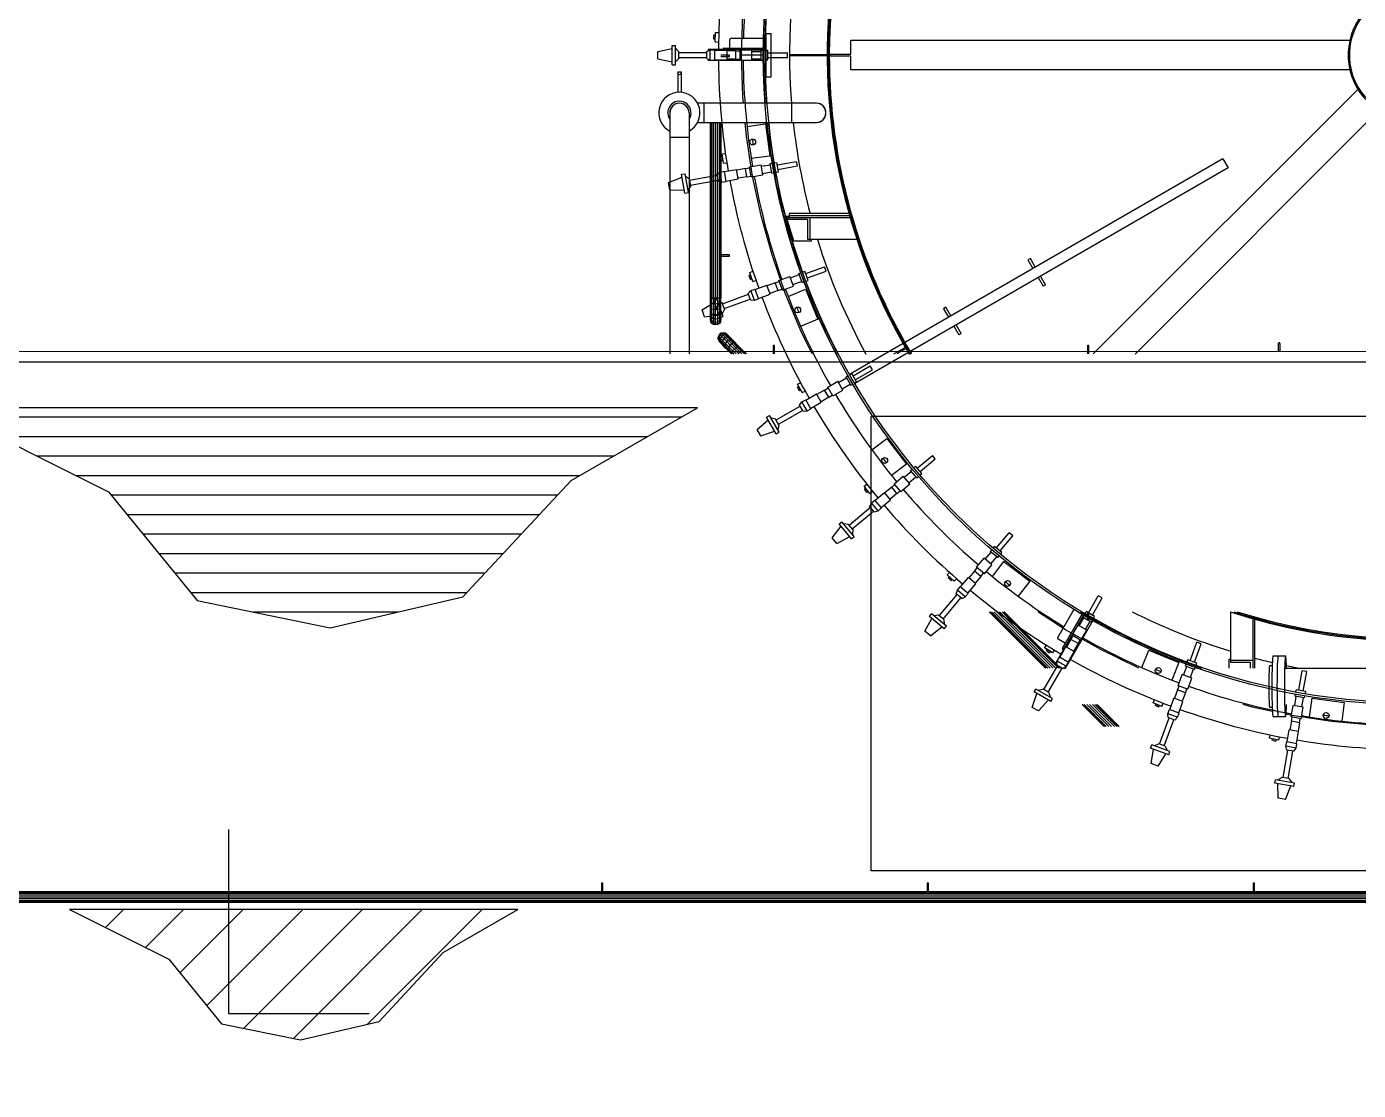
# Model space of a CAD drawing. Header units: metres. Extents: x 0 to 63075, y 0 to 44550.
# Drawn here: x 57432 to 58355, y 40929 to 41667 of the extents above; entities that cross this region are included whole.
import ezdxf

# ---------------------------------------------------------------- set-up
doc = ezdxf.new("R2010")
doc.units = ezdxf.units.M
doc.header["$LTSCALE"] = 75
for name, color, linetype in [('GSB', 7, 'Continuous'), ('ML6', 1, 'Continuous'), ('SDM', 7, 'Continuous'), ('SL1', 8, 'Continuous')]:
    doc.layers.add(name, color=color, linetype=linetype)
doc.styles.add('ROMANS', font='ROMANS.SHX')
doc.dimstyles.new('75___1-75', dxfattribs={"dimscale": 75, "dimtxt": 2.5, "dimasz": 2, "dimexe": 1.5, "dimexo": 1, "dimgap": 0.5, "dimtad": 1, "dimdec": 0, "dimzin": 12, "dimtxsty": 'ROMANS', "dimcen": 0, "dimclrd": 256, "dimclre": 256, "dimclrt": 3, "dimazin": 3, "dimtfac": 1, "dimtdec": 0, "dimtmove": 0, "dimatfit": 0, "dimfxl": 1, "dimlwd": -1, "dimlwe": -1, "dimarcsym": 0})

# ---------------------------------------------------------------- blocks, each defined once
blk = doc.blocks.new('A$C6bae614f')
at = {"layer": 'SL1'}
h = blk.add_hatch(dxfattribs=at)
h.set_pattern_fill('_USER', color=256, scale=90, angle=-0.00187, style=0, pattern_type=0)
h.set_pattern_definition([(359.99813, (316281.97, -18363.04), (0.00294, 90), [])])
h.paths.add_polyline_path([(399710.1, 50524), (396216.1, 50524.1), (396991.5, 50137.4), (397400.3, 49635.6), (398015.3, 49509.6), (398627.6, 49652.2), (399127.1, 50189.3)])
h = blk.add_hatch(dxfattribs=at)
h.set_pattern_fill('_USER', color=256, scale=195, angle=44.99813, style=0, pattern_type=0)
h.set_pattern_definition([(44.99813, (326091.56, -18363.04), (-137.8813, 137.89033), [])])
h.paths.add_polyline_path([(398882, 48207.9), (396811.2, 48208), (397270.7, 47978.8), (397513.1, 47681.3), (397877.6, 47606.7), (398240.5, 47691.2), (398536.5, 48009.5)])
for p, q in [((399914.5, 52154.4), (399920.2, 52341.5)), ((399593.4, 52109), (399593.4, 52197.9)), ((399593.4, 52197.9), (399609.2, 52197.9)), ((399609.2, 52109), (399609.2, 52197.9)), ((399785.6, 52226.8), (399786.2, 52246.1)), ((399785.9, 52236.4), (399785.6, 52226.8)), ((399792.5, 52226.6), (399785.6, 52226.8)), ((399785.9, 52236.4), (399786.2, 52246.1)), ((399793.1, 52245.8), (399786.2, 52246.1)), ((399792.1, 52214.2), (399793.6, 52258.2)), ((399792.1, 52214.2), (399807.9, 52213.7)), ((399793.6, 52258.2), (399809, 52257.6)), ((399860.1, 52191.2), (399860.1, 52224.6)), ((400015.5, 52229.6), (399863.6, 52229.6)), ((400025.8, 52253.4), (400025.7, 52053.4)), ((400025.8, 52253.4), (400051.2, 52253.4)), ((400051.1, 52053.4), (400051.2, 52253.4)), ((400419.3, 52221.6), (402722.4, 52221.6)), ((400419.3, 52158.1), (400419.3, 52221.6)), ((399527.4, 52170.2), (399593.4, 52184.1)), ((399527.4, 52136.6), (399527.4, 52170.2)), ((399527.4, 52136.6), (399593.4, 52122.7)), ((399625.1, 52169), (399609.2, 52184.9)), ((399625.1, 52137.9), (399609.2, 52122)), ((399625.1, 52137.9), (399625.1, 52169)), ((399625.1, 52165), (399753.3, 52165)), ((399625.1, 52141.9), (399753.3, 52141.9)), ((399753.3, 52169.7), (399769.9, 52177.3)), ((399753.3, 52137.1), (399753.3, 52169.7)), ((399753.3, 52137.1), (399769.9, 52129.5)), ((400014.6, 52178.8), (399759.5, 52178.8)), ((399759.5, 52178.8), (399759.5, 52172.6)), ((399769.9, 52129.5), (399769.9, 52177.3)), ((399769.9, 52177.3), (399790.2, 52177.3)), ((399790.2, 52129.5), (399790.2, 52177.3)), ((399790.2, 52175.4), (399847.1, 52175.4)), ((399858, 52152.7), (399818.9, 52152.7)), ((399818.9, 52146.4), (399858, 52146.4)), ((399828.7, 52180.2), (399828.7, 52178.8)), ((399832.2, 52185.2), (400014.7, 52185.2)), ((399847.1, 52131.4), (399847.1, 52175.4)), ((399888.1, 52172.5), (399847.1, 52172.6)), ((399858, 52146.4), (399858, 52152.7)), ((399888.1, 52134.4), (399888.1, 52172.5)), ((399888.1, 52172.5), (399907.5, 52172.5)), ((399907.5, 52129.9), (399907.5, 52176.9)), ((399907.5, 52176.9), (399961.8, 52176.9)), ((399914.5, 52153.4), (399914.5, 52154.4)), ((399914.5, 52152.4), (399914.5, 52153.4)), ((400014.5, 52153.4), (399914.5, 52153.4)), ((399920.1, 51965.3), (399914.5, 52152.4)), ((399961.8, 52129.9), (399961.8, 52176.9)), ((399961.8, 52172.5), (400004.5, 52172.5)), ((399961.8, 52170.2), (400004.5, 52170.2)), ((399961.8, 52136.6), (400004.5, 52136.6)), ((400004.5, 52131.2), (400004.5, 52175.7)), ((400004.5, 52175.7), (400014.6, 52175.7)), ((400024.1, 52175.7), (400035, 52175.7)), ((400035, 52131.2), (400035, 52175.7)), ((400035, 52164), (400126.3, 52164)), ((400035, 52142.8), (400126.3, 52142.7)), ((400126.3, 52142.7), (400126.3, 52164)), ((400136, 52156.6), (400309.5, 52156.6)), ((400309.5, 52150.2), (400136, 52150.2)), ((400314.5, 52155.8), (400319.3, 52155.8)), ((400319.3, 52151), (400314.5, 52151)), ((400324, 52148.6), (400324, 52158.2)), ((400324, 52158.2), (400419.3, 52158.1)), ((400419.3, 52148.6), (400324, 52148.6)), ((400419.3, 52085.1), (400419.3, 52148.6)), ((399593.4, 52109), (399609.2, 52109)), ((399619.7, 52076.8), (399634.7, 52076.8)), ((399619.7, 52076.8), (399619.7, 51981.8)), ((399634.7, 52076.8), (399634.7, 51981.8)), ((399759.5, 52134.3), (399759.5, 52128)), ((400014.6, 52128), (399759.5, 52128)), ((399769.9, 52129.5), (399790.2, 52129.5)), ((399790.2, 52131.4), (399847.1, 52131.4)), ((399888.1, 52134.4), (399847.1, 52134.2)), ((399888.1, 52134.4), (399907.5, 52134.4)), ((399907.5, 52129.9), (399961.8, 52129.9)), ((400004.5, 52131.2), (400014.6, 52131.2)), ((400024.1, 52131.2), (400035, 52131.2)), ((402722.4, 52085.1), (400419.3, 52085.1)), ((400025.7, 52053.4), (400051.1, 52053.4)), ((399923.2, 51931.3), (399920.1, 51965.3)), ((401537.8, 50773.3), (402759.7, 51995)), ((400259.5, 51931.3), (399711.4, 51931.3)), ((399741.2, 51842.4), (399741.2, 51931.3)), ((400145.5, 51931.3), (400145.5, 51842.4)), ((402856.2, 51898.5), (401730.9, 50773.2)), ((399582.7, 51886.8), (399582.7, 50773.3)), ((399671.6, 51886.8), (399671.6, 50773.3)), ((399711.4, 51842.4), (400259.5, 51842.4)), ((399770.1, 51031.6), (399770.1, 51842.4)), ((399771.9, 51031.6), (399771.9, 51842.4)), ((399777.2, 51031.6), (399777.2, 51842.4)), ((399785.1, 51031.6), (399785.2, 51842.4)), ((399794.5, 51031.6), (399794.5, 51842.4)), ((399803.8, 51031.6), (399803.8, 51842.4)), ((399811.7, 51031.6), (399811.7, 51842.4)), ((399817, 51031.6), (399817, 51842.4)), ((399818.9, 51842.4), (399818.9, 51031.6)), ((399937.1, 51778.9), (399931.3, 51842.4)), ((399939.2, 51824.2), (400025.4, 51835.5)), ((400025.4, 51835.5), (400045, 51686.8)), ((399671.6, 51772.8), (399582.7, 51772.8)), ((399965.2, 51593.8), (399937.1, 51778.9)), ((399826, 51685), (399819.2, 51684.1)), ((399821.9, 51665), (399819.2, 51684.1)), ((399820.5, 51674.5), (399819.2, 51684.1)), ((399820.5, 51674.5), (399821.9, 51665)), ((399828.7, 51666), (399821.9, 51665)), ((399824.3, 51697.3), (399839.6, 51699.4)), ((399830.4, 51653.7), (399824.3, 51697.3)), ((399830.4, 51653.7), (399846.2, 51656)), ((399950.6, 51637), (400004.1, 51646.4)), ((400045, 51686.8), (399958.8, 51675.5)), ((400012.2, 51600.2), (400004.1, 51646.4)), ((400005.2, 51639.8), (400047.3, 51647.2)), ((400046.4, 51652.6), (400056.3, 51654.4)), ((400054.1, 51608.8), (400046.4, 51652.6)), ((400065.6, 51656), (400076.4, 51657.9)), ((400084.1, 51614.1), (400076.4, 51657.9)), ((400078.4, 51646.5), (400168.3, 51662.4)), ((400172, 51641.4), (400168.3, 51662.4)), ((402136.4, 51674.2), (400412.6, 50679.1)), ((402136.4, 51674.2), (402160.5, 51632.4)), ((399577.5, 51564.4), (399640, 51589.5)), ((399637.6, 51603.1), (399653.2, 51605.9)), ((399653, 51515.6), (399637.6, 51603.1)), ((399668.6, 51518.3), (399653.2, 51605.9)), ((399673.9, 51580.2), (399655.4, 51593.1)), ((399674.6, 51576.2), (399800.8, 51598.5)), ((399800, 51603.2), (399815, 51613.5)), ((399805.6, 51571), (399800, 51603.2)), ((399815, 51613.5), (399835.1, 51617)), ((399823.3, 51566.5), (399815, 51613.5)), ((399843.3, 51570), (399835.1, 51617)), ((399835.4, 51615.2), (399891.4, 51625.1)), ((399899.1, 51581.7), (399891.4, 51625.1)), ((399932.3, 51629.3), (399891.9, 51622.3)), ((399938.9, 51591.8), (399898.6, 51584.5)), ((399932.3, 51629.3), (399951.4, 51632.6)), ((399938.9, 51591.8), (399932.3, 51629.3)), ((399938.9, 51591.8), (399958, 51595.1)), ((399958.8, 51590.7), (399950.6, 51637)), ((399958.8, 51590.7), (400012.2, 51600.2)), ((400004.5, 51410.8), (399965.2, 51593.8)), ((400011.1, 51606.8), (400053.1, 51614.2)), ((400054.1, 51608.8), (400064, 51610.6)), ((400073.4, 51612.2), (400084.1, 51614.1)), ((400082.1, 51625.6), (400172, 51641.4)), ((402160.5, 51632.4), (400436.8, 50637.3)), ((399583.3, 51531.3), (399577.5, 51564.4)), ((399583.3, 51531.3), (399650.6, 51529.1)), ((399679.3, 51549.5), (399666.4, 51531.1)), ((399679.3, 51549.5), (399673.9, 51580.2)), ((399678.6, 51553.5), (399804.8, 51575.7)), ((399805.6, 51571), (399823.3, 51566.5)), ((399823.3, 51566.5), (399843.3, 51570)), ((399843, 51571.9), (399899.1, 51581.7)), ((399653, 51515.6), (399668.6, 51518.3)), ((400054.8, 51230.4), (400004.5, 51410.8)), ((400120.7, 51409.7), (400136, 51409.7)), ((400155.7, 51294.7), (400120.7, 51409.7)), ((400127.8, 51403.4), (400415.5, 51403.4)), ((400127.8, 51393.8), (400127.8, 51403.4)), ((400410.1, 51422.4), (400133.5, 51422.4)), ((400133.5, 51422.4), (400133.5, 51412.9)), ((400133.5, 51412.9), (400412.8, 51412.9)), ((400136, 51403.4), (400136, 51412.9)), ((400229.4, 51403.4), (400229.4, 51301.8)), ((400219.8, 51393.8), (400127.8, 51393.8)), ((400219.8, 51301.8), (400219.8, 51393.8)), ((400235.7, 51294.7), (400155.7, 51294.7)), ((400447, 51301.8), (400219.8, 51301.8)), ((400235.7, 51301.8), (400235.7, 51294.7)), ((399858, 51231.6), (399818.9, 51231.6)), ((399818.9, 51225.2), (399858, 51225.2)), ((399858, 51225.2), (399858, 51231.6)), ((400115.9, 51053.5), (400054.8, 51230.4)), ((401247.4, 51214), (401236.4, 51207.6)), ((401270.3, 51174.3), (401247.4, 51214)), ((399952, 51150.2), (399966.7, 51155)), ((400196.8, 51151.5), (400207, 51155.3)), ((400222.3, 51113.4), (400207, 51155.3)), ((400211, 51144.3), (400296.8, 51175.6)), ((400218.3, 51124.4), (400304.1, 51155.6)), ((400304.1, 51155.6), (400296.8, 51175.6)), ((401236.4, 51207.6), (401259.3, 51167.9)), ((399955.8, 51138.5), (399949.2, 51136.4)), ((399955.2, 51118), (399949.2, 51136.4)), ((399952.1, 51127.2), (399949.2, 51136.4)), ((399965.6, 51108.4), (399952, 51150.2)), ((399952.1, 51127.2), (399955.2, 51118)), ((399961.7, 51120.2), (399955.2, 51118)), ((399965.6, 51108.4), (399980.6, 51113.3)), ((399977.1, 51071.3), (400030.6, 51090.8)), ((400045.6, 51049.4), (400030.6, 51090.8)), ((400070.1, 51102), (400031.5, 51088.1)), ((400070.1, 51102), (400088.3, 51108.6)), ((400083.2, 51066.2), (400070.1, 51102)), ((400086.8, 51112.8), (400137.8, 51131.4)), ((400102.9, 51068.7), (400086.8, 51112.8)), ((400153.9, 51087.2), (400137.8, 51131.4)), ((400140.1, 51125.1), (400180.3, 51139.7)), ((400151.6, 51093.5), (400191.7, 51108.1)), ((400178.4, 51144.8), (400187.9, 51148.3)), ((400193.6, 51103), (400178.4, 51144.8)), ((400193.6, 51103), (400203.1, 51106.5)), ((400212, 51109.7), (400222.3, 51113.4)), ((401283.5, 51126.1), (401306.4, 51086.4)), ((401317.4, 51092.7), (401294.5, 51132.4)), ((401317.4, 51092.7), (401306.4, 51086.4)), ((399770.1, 50934.1), (399770.1, 51031.6)), ((399818.9, 51031.6), (399770.1, 51031.6)), ((399771.9, 51031.6), (399771.9, 50922.3)), ((399777.2, 50917.3), (399777.2, 51031.6)), ((399784.4, 51025.1), (399799.3, 51030.5)), ((399785.1, 51031.6), (399785.1, 50909.1)), ((399794.5, 51003.9), (399794.5, 51031.6)), ((399829.7, 50946.9), (399799.3, 51030.5)), ((399803.8, 51031.6), (399803.8, 50909.1)), ((399811.7, 51031.6), (399811.7, 50914.3)), ((399817, 51031.6), (399817, 50922.3)), ((399818.9, 50934.1), (399818.9, 51031.6)), ((399825.5, 51005), (399946, 51048.9)), ((399944.3, 51053.3), (399957.4, 51066.1)), ((399955.5, 51022.7), (399944.3, 51053.3)), ((399957.4, 51066.1), (399976.5, 51073.1)), ((399973.7, 51021.2), (399957.4, 51066.1)), ((399992.8, 51028.2), (399976.5, 51073.1)), ((399992.2, 51030), (400045.6, 51049.4)), ((400083.2, 51066.2), (400044.7, 51052.1)), ((400083.2, 51066.2), (400101.4, 51072.8)), ((400102.9, 51068.7), (400153.9, 51087.2)), ((400187.5, 50880.5), (400115.9, 51053.5)), ((400129.2, 51039.5), (400209.5, 51072.7)), ((400209.5, 51072.7), (400266.9, 50934.1)), ((399731.9, 50976.6), (399789.1, 51012.1)), ((399743.4, 50945), (399731.9, 50976.6)), ((399771.9, 51007.3), (399770.1, 51009.3)), ((399771.9, 50984.2), (399770.1, 50988.2)), ((399770.1, 50969.2), (399771.9, 50963.4)), ((399777.2, 51005.5), (399771.9, 51007.3)), ((399777.2, 50980.7), (399771.9, 50984.2)), ((399785.1, 51004.3), (399777.2, 51005.5)), ((399785.1, 50978.4), (399777.2, 50980.7)), ((399814.8, 50941.5), (399784.4, 51025.1)), ((399794.5, 51003.9), (399785.1, 51004.3)), ((399794.5, 50977.6), (399785.1, 50978.4)), ((399803.8, 51004.3), (399794.5, 51003.9)), ((399794.5, 50977.6), (399794.5, 51003.9)), ((399803.8, 50978.4), (399794.5, 50977.6)), ((399794.5, 50934.3), (399794.5, 50977.6)), ((399824.2, 51008.8), (399803.8, 51018.3)), ((399811.7, 51005.5), (399803.8, 51004.3)), ((399811.7, 50980.7), (399803.8, 50978.4)), ((399817, 51007.3), (399811.7, 51005.5)), ((399817, 50984.2), (399811.7, 50980.7)), ((399818.9, 51009.3), (399817, 51007.3)), ((399818.9, 50988.2), (399817, 50984.2)), ((399818.9, 50969.2), (399817, 50963.4)), ((399834.8, 50979.6), (399824.2, 51008.8)), ((399834.8, 50979.6), (399825.3, 50959.2)), ((399833.4, 50983.3), (399953.9, 51027.1)), ((399955.5, 51022.7), (399973.7, 51021.2)), ((399973.7, 51021.2), (399992.8, 51028.2)), ((400857.7, 50989), (400846.7, 50982.6)), ((400846.7, 50982.6), (400869.6, 50942.9)), ((400880.6, 50949.3), (400857.7, 50989)), ((399743.4, 50945), (399810.1, 50954.5)), ((399770.1, 50953.4), (399771.9, 50960.7)), ((399771.9, 50946.1), (399770.1, 50953.4)), ((399771.9, 50933.1), (399770.1, 50941.5)), ((399771.9, 50925), (399770.1, 50934.1)), ((399770.1, 50934.1), (399770.1, 50931.6)), ((399771.9, 50922.3), (399770.1, 50931.6)), ((399771.5, 50947.9), (399771.9, 50949.9)), ((399777.2, 50958.5), (399771.9, 50963.4)), ((399777.2, 50939.9), (399771.9, 50946.1)), ((399777.2, 50926), (399771.9, 50933.1)), ((399777.2, 50917.3), (399771.9, 50925)), ((399777.2, 50914.3), (399771.9, 50922.3)), ((399785.1, 50955.2), (399777.2, 50958.5)), ((399785.1, 50935.8), (399777.2, 50939.9)), ((399785.1, 50921.2), (399777.2, 50926)), ((399785.1, 50912.1), (399777.2, 50917.3)), ((399777.2, 50917.3), (399777.2, 50914.3)), ((399785.1, 50909.1), (399777.2, 50914.3)), ((399794.5, 50954), (399785.1, 50955.2)), ((399794.5, 50934.3), (399785.1, 50935.8)), ((399794.5, 50919.5), (399785.1, 50921.2)), ((399794.5, 50910.3), (399785.1, 50912.1)), ((399794.5, 50907.2), (399785.1, 50909.1)), ((399803.8, 50955.2), (399794.5, 50954)), ((399803.8, 50935.8), (399794.5, 50934.3)), ((399794.5, 50919.5), (399794.5, 50934.3)), ((399803.8, 50921.2), (399794.5, 50919.5)), ((399794.5, 50910.3), (399794.5, 50919.5)), ((399803.8, 50912.1), (399794.5, 50910.3)), ((399794.5, 50910.3), (399794.5, 50907.2)), ((399803.8, 50909.1), (399794.5, 50907.2)), ((399811.7, 50958.5), (399803.8, 50955.2)), ((399811.7, 50939.9), (399803.8, 50935.8)), ((399811.7, 50926), (399803.8, 50921.2)), ((399811.7, 50917.3), (399803.8, 50912.1)), ((399811.7, 50914.3), (399803.8, 50909.1)), ((399817, 50963.4), (399811.7, 50958.5)), ((399817, 50946.1), (399811.7, 50939.9)), ((399817, 50933.1), (399811.7, 50926)), ((399817, 50925), (399811.7, 50917.3)), ((399817, 50922.3), (399811.7, 50914.3)), ((399814.8, 50941.5), (399829.7, 50946.9)), ((399818.9, 50953.4), (399817, 50946.1)), ((399818.9, 50941.5), (399817, 50933.1)), ((399818.9, 50934.1), (399817, 50925)), ((399818.9, 50931.6), (399817, 50922.3)), ((399818.9, 50931.6), (399818.9, 50934.1)), ((400266.9, 50934.1), (400186.6, 50900.9)), ((400927.7, 50867.8), (400904.8, 50907.5)), ((399807.3, 50855.6), (399805.4, 50846.2)), ((399805.4, 50846.2), (399807.3, 50836.9)), ((399807.5, 50844.2), (399805.4, 50846.2)), ((399812.6, 50863.5), (399807.3, 50855.6)), ((399809.4, 50853.4), (399807.3, 50855.6)), ((399809.4, 50853.4), (399807.5, 50844.2)), ((399814.8, 50861.3), (399809.4, 50853.4)), ((399815.9, 50847), (399809.4, 50853.4)), ((399820.5, 50868.8), (399812.6, 50863.5)), ((399814.8, 50861.3), (399812.6, 50863.5)), ((399815.9, 50847), (399813.6, 50838)), ((399822.6, 50866.6), (399814.8, 50861.3)), ((399831.8, 50844.3), (399814.8, 50861.3)), ((399821.3, 50854.8), (399815.9, 50847)), ((399874.6, 50788.2), (399815.9, 50847)), ((399829.8, 50870.6), (399820.5, 50868.8)), ((399829.1, 50860.2), (399820.5, 50868.8)), ((399829.1, 50860.2), (399821.3, 50854.8)), ((399831.9, 50868.6), (399822.6, 50866.6)), ((399838, 50862.4), (399829.1, 50860.2)), ((399829.1, 50860.2), (399887.8, 50801.4)), ((399839.2, 50868.8), (399829.8, 50870.6)), ((399831.9, 50868.6), (399829.8, 50870.6)), ((399839.4, 50849.9), (399831.8, 50844.3)), ((399861, 50839.4), (399831.9, 50868.6)), ((399841.1, 50866.8), (399831.9, 50868.6)), ((399846.8, 50861.1), (399838, 50862.4)), ((399847.1, 50863.5), (399839.2, 50868.8)), ((399841.1, 50866.8), (399839.2, 50868.8)), ((399847.9, 50852.6), (399839.4, 50849.9)), ((399848.8, 50861.7), (399841.1, 50866.8)), ((399846.8, 50861.1), (399841.1, 50866.8)), ((399854.1, 50856.5), (399846.8, 50861.1)), ((399856, 50851.9), (399846.8, 50861.1)), ((399848.8, 50861.7), (399847.1, 50863.5)), ((399856, 50851.9), (399847.9, 50852.6)), ((399873.7, 50836.9), (399848.8, 50861.7)), ((399882.9, 50825), (399856, 50851.9)), ((399862.5, 50848.1), (399856, 50851.9)), ((400239.7, 50773.3), (400187.5, 50880.5)), ((400893.8, 50901.1), (400916.7, 50861.4)), ((400927.7, 50867.8), (400916.7, 50861.4)), ((391398.6, 50786), (404849.7, 50785.5)), ((399807.3, 50836.9), (399812.6, 50829)), ((399809.2, 50835), (399807.3, 50836.9)), ((399836.6, 50815), (399807.5, 50844.2)), ((399807.5, 50844.2), (399809.2, 50835)), ((399809.2, 50835), (399814.3, 50827.2)), ((399814.9, 50829.2), (399809.2, 50835)), ((399814.3, 50827.2), (399812.6, 50829)), ((399813.6, 50838), (399814.9, 50829.2)), ((399828, 50813.6), (399814.3, 50827.2)), ((399814.9, 50829.2), (399819.6, 50822)), ((399824.1, 50820), (399814.9, 50829.2)), ((399826.2, 50836.7), (399823.5, 50828.2)), ((399823.5, 50828.2), (399824.1, 50820)), ((399867.4, 50776.8), (399824.1, 50820)), ((399824.1, 50820), (399828, 50813.6)), ((399831.8, 50844.3), (399826.2, 50836.7)), ((399839.2, 50802.4), (399828, 50813.6)), ((399845.7, 50830.4), (399831.8, 50844.3)), ((399836.6, 50815), (399836.4, 50807.8)), ((399836.4, 50807.8), (399839.2, 50802.4)), ((399839.9, 50823), (399836.6, 50815)), ((399852.3, 50799.3), (399836.6, 50815)), ((399852.6, 50789), (399839.2, 50802.4)), ((399845.7, 50830.4), (399839.9, 50823)), ((399853.1, 50836.2), (399845.7, 50830.4)), ((399862.4, 50813.7), (399845.7, 50830.4)), ((399852.3, 50799.3), (399851, 50793.1)), ((399851, 50793.1), (399852.6, 50789)), ((399856.3, 50806.5), (399852.3, 50799.3)), ((399869.9, 50781.8), (399852.3, 50799.3)), ((399867.5, 50774), (399852.6, 50789)), ((399861, 50839.4), (399853.1, 50836.2)), ((399862.4, 50813.7), (399856.3, 50806.5)), ((399868.3, 50839.7), (399861, 50839.4)), ((399894.3, 50806.2), (399861, 50839.4)), ((399869.5, 50819.7), (399862.4, 50813.7)), ((399880.9, 50795.1), (399862.4, 50813.7)), ((399873.7, 50836.9), (399868.3, 50839.7)), ((399876.8, 50823.7), (399869.5, 50819.7)), ((399874.6, 50788.2), (399869.9, 50781.8)), ((399902, 50808.5), (399873.7, 50836.9)), ((399880.9, 50795.1), (399874.6, 50788.2)), ((399874.6, 50788.2), (399889.5, 50773.3)), ((399882.9, 50825), (399876.8, 50823.7)), ((399887.8, 50801.4), (399880.9, 50795.1)), ((399880.9, 50795.1), (399900.5, 50775.5)), ((399887.1, 50823.5), (399882.9, 50825)), ((399899.3, 50808.7), (399882.9, 50825)), ((399894.3, 50806.2), (399887.8, 50801.4)), ((399887.8, 50801.4), (399907.1, 50782.1)), ((399899.3, 50808.7), (399894.3, 50806.2)), ((399894.3, 50806.2), (399912.7, 50787.7)), ((399902, 50808.5), (399899.3, 50808.7)), ((399899.3, 50808.7), (399916.5, 50791.5)), ((399917.8, 50792.8), (399902, 50808.5)), ((399916.5, 50791.5), (399907.1, 50782.1)), ((399927.1, 50773.3), (399912.7, 50787.7)), ((399917.8, 50792.8), (399916.5, 50791.5)), ((399934.6, 50773.3), (399916.5, 50791.5)), ((399917.8, 50792.8), (399937.3, 50773.3)), ((400059.4, 50812.4), (400059.4, 50773.3)), ((400065.7, 50812.4), (400059.4, 50812.4)), ((400065.7, 50773.3), (400065.7, 50812.4)), ((400617.7, 50773.3), (400670.3, 50803.6)), ((400673.4, 50798.1), (400630.4, 50773.3)), ((401510.6, 50812.4), (401510.6, 50773.3)), ((401517, 50812.4), (401510.6, 50812.4)), ((401517, 50773.3), (401517, 50812.4)), ((402393.3, 50785.6), (402393.3, 50825.2)), ((402393.3, 50825.2), (402396.5, 50825.2)), ((402399.7, 50822), (402399.7, 50785.6)), ((391398.6, 50737.7), (404849.7, 50737.3)), ((399869.9, 50781.8), (399867.4, 50776.8)), ((399867.4, 50776.8), (399867.5, 50774)), ((399867.4, 50776.8), (399870.9, 50773.3)), ((399867.5, 50774), (399868.2, 50773.3)), ((399869.9, 50781.8), (399878.3, 50773.3)), ((399900.5, 50775.5), (399898.3, 50773.3)), ((399907.1, 50782.1), (399900.5, 50775.5)), ((399902.7, 50773.3), (399900.5, 50775.5)), ((399915.9, 50773.3), (399907.1, 50782.1)), ((400362.3, 50641.6), (400399.3, 50662.9)), ((400396.6, 50667.7), (400405.3, 50672.7)), ((400418.8, 50629.1), (400396.6, 50667.7)), ((400413.6, 50677.4), (400423, 50682.9)), ((400445.3, 50644.4), (400423, 50682.9)), ((400428.8, 50672.8), (400507.9, 50718.5)), ((400439.4, 50654.5), (400518.5, 50700.1)), ((400518.5, 50700.1), (400507.9, 50718.5)), ((400178.5, 50622.8), (400172.3, 50619.5)), ((400181.4, 50602.5), (400172.3, 50619.5)), ((400176.8, 50611), (400172.3, 50619.5)), ((400172.7, 50633.6), (400186.3, 50640.9)), ((400193.3, 50594.9), (400172.7, 50633.6)), ((400176.8, 50611), (400181.4, 50602.5)), ((400187.5, 50605.8), (400181.4, 50602.5)), ((400193.3, 50594.9), (400207.3, 50602.3)), ((400297.4, 50606.7), (400261.8, 50586.3)), ((400297.4, 50606.7), (400314.2, 50616.4)), ((400316.5, 50573.7), (400297.4, 50606.7)), ((400312, 50620.2), (400359, 50647.4)), ((400335.5, 50579.5), (400312, 50620.2)), ((400335.5, 50579.5), (400382.5, 50606.7)), ((400382.5, 50606.7), (400359, 50647.4)), ((400379.1, 50612.5), (400416.1, 50633.9)), ((400418.8, 50629.1), (400427.6, 50634.2)), ((400435.8, 50638.9), (400445.3, 50644.4)), ((400182, 50536.9), (400192.6, 50551.8)), ((400192.6, 50551.8), (400210.2, 50561.9)), ((400216.5, 50510.4), (400192.6, 50551.8)), ((400234.1, 50520.6), (400210.2, 50561.9)), ((400211.1, 50560.3), (400260.4, 50588.8)), ((400233.1, 50522.2), (400282.4, 50550.7)), ((400282.4, 50550.7), (400260.4, 50588.8)), ((400316.5, 50573.7), (400281, 50553.1)), ((400316.5, 50573.7), (400333.2, 50583.4)), ((400029.4, 50481.3), (400043.1, 50489.2)), ((400073.9, 50404.3), (400029.4, 50481.3)), ((400087.6, 50412.2), (400043.1, 50489.2)), ((400071.4, 50472.2), (400049.6, 50478)), ((400073.4, 50468.7), (400184.4, 50532.8)), ((400084.9, 50448.7), (400195.9, 50512.8)), ((400198.3, 50508.6), (400182, 50536.9)), ((400198.3, 50508.6), (400216.5, 50510.4)), ((400216.5, 50510.4), (400234.1, 50520.6)), ((400513.2, 48387.2), (400513.3, 50484.4)), ((404924.6, 50484.3), (400513.3, 50484.4)), ((399986.1, 50424.4), (400036.3, 50469.4)), ((400002.9, 50395.3), (399986.1, 50424.4)), ((400002.9, 50395.3), (400067, 50416.3)), ((400086.9, 50445.3), (400071.4, 50472.2)), ((400086.9, 50445.3), (400081.1, 50423.5)), ((400073.9, 50404.3), (400087.6, 50412.2)), ((400515.8, 50330.6), (400584.8, 50383.6)), ((400584.8, 50383.6), (400676.1, 50264.6)), ((400725.2, 50246.3), (400795.1, 50305.1)), ((400808.8, 50288.7), (400795.1, 50305.1)), ((400676.1, 50264.6), (400607.1, 50211.6)), ((400665.1, 50204), (400697.9, 50231.4)), ((400694.3, 50235.6), (400702.1, 50242.1)), ((400722.9, 50201.5), (400694.3, 50235.6)), ((400709.3, 50248.2), (400717.7, 50255.2)), ((400746.3, 50221.1), (400717.7, 50255.2)), ((400738.8, 50230.1), (400808.8, 50288.7)), ((400479.7, 50163.2), (400491.9, 50172.8)), ((400607.3, 50158.4), (400622.1, 50170.8)), ((400619.2, 50174.2), (400660.8, 50209.1)), ((400649.4, 50138.2), (400619.2, 50174.2)), ((400649.4, 50138.2), (400691, 50173.1)), ((400691, 50173.1), (400660.8, 50209.1)), ((400686.7, 50178.3), (400719.4, 50205.7)), ((400722.9, 50201.5), (400730.7, 50208)), ((400737.9, 50214.1), (400746.3, 50221.1)), ((400506.8, 50128.6), (400479.7, 50163.2)), ((400487.3, 50153.5), (400481.9, 50149.3)), ((400493.8, 50134.1), (400481.9, 50149.3)), ((400487.8, 50141.7), (400481.9, 50149.3)), ((400487.8, 50141.7), (400493.8, 50134.1)), ((400499.2, 50138.4), (400493.8, 50134.1)), ((400506.8, 50128.6), (400519.3, 50138.4)), ((400530.4, 50097.7), (400574, 50134.3)), ((400602.2, 50100.6), (400574, 50134.3)), ((400607.3, 50158.4), (400575.7, 50132.2)), ((400631.7, 50129.2), (400600.4, 50102.7)), ((400631.7, 50129.2), (400607.3, 50158.4)), ((400631.7, 50129.2), (400646.6, 50141.6)), ((400410.6, 49983.6), (400508.8, 50066)), ((400425.4, 49965.9), (400523.6, 50048.3)), ((400505.7, 50069.6), (400513.6, 50086.1)), ((400526.7, 50044.6), (400505.7, 50069.6)), ((400513.6, 50086.1), (400529.2, 50099.2)), ((400544.3, 50049.5), (400513.6, 50086.1)), ((400526.7, 50044.6), (400544.3, 50049.5)), ((400559.8, 50062.6), (400529.2, 50099.2)), ((400544.3, 50049.5), (400559.8, 50062.6)), ((400558.6, 50064), (400602.2, 50100.6)), ((400365.1, 49988.4), (400377.2, 49998.5)), ((400422.2, 49920.3), (400365.1, 49988.4)), ((400434.4, 49930.4), (400377.2, 49998.5)), ((400408, 49986.7), (400385.6, 49988.6)), ((400428, 49962.8), (400408, 49986.7)), ((400332.4, 49924.8), (400374, 49977.8)), ((400354, 49899.1), (400332.4, 49924.8)), ((400354, 49899.1), (400413.4, 49930.8)), ((400422.2, 49920.3), (400434.4, 49930.4)), ((400428, 49962.8), (400426, 49940.4)), ((401091.1, 49877.8), (401149.8, 49947.7)), ((401107.4, 49864.1), (401166.1, 49934)), ((401166.1, 49934), (401149.8, 49947.7)), ((401062.6, 49861.9), (401069.1, 49869.6)), ((401096.7, 49833.3), (401062.6, 49861.9)), ((401075.2, 49876.9), (401082.2, 49885.2)), ((401116.3, 49856.6), (401082.2, 49885.2)), ((400999.3, 49788.4), (401034.2, 49830)), ((401070.2, 49799.8), (401034.2, 49830)), ((401035.3, 49758.2), (401070.2, 49799.8)), ((401039.3, 49825.6), (401066.8, 49858.4)), ((401065, 49804.1), (401092.5, 49836.8)), ((401072.7, 49746), (401125.6, 49815)), ((401096.7, 49833.3), (401103.2, 49841)), ((401109.3, 49848.3), (401116.3, 49856.6)), ((401125.6, 49815), (401244.6, 49723.7)), ((400863.8, 49753.3), (400874.2, 49764.8)), ((400896.5, 49723.9), (400863.8, 49753.3)), ((400873, 49745.1), (400868.3, 49740)), ((400882.7, 49727), (400868.3, 49740)), ((400875.5, 49733.5), (400868.3, 49740)), ((400925, 49697.6), (400961.6, 49741.2)), ((400995.3, 49712.9), (400961.6, 49741.2)), ((400990.2, 49770.7), (400963.8, 49739.4)), ((400990.2, 49770.7), (401002.7, 49785.5)), ((401019.4, 49746.2), (400990.2, 49770.7)), ((401019.4, 49746.2), (400993.2, 49714.7)), ((401035.3, 49758.2), (400999.3, 49788.4)), ((401019.4, 49746.2), (401031.9, 49761)), ((400875.5, 49733.5), (400882.7, 49727)), ((400887.3, 49732.2), (400882.7, 49727)), ((400896.5, 49723.9), (400907.1, 49735.7)), ((400905.6, 49665.6), (400910.5, 49683.2)), ((400910.5, 49683.2), (400923.6, 49698.8)), ((400947.1, 49652.5), (400910.5, 49683.2)), ((400960.2, 49668.1), (400923.6, 49698.8)), ((400958.8, 49669.3), (400995.3, 49712.9)), ((401244.6, 49723.7), (401191.7, 49654.7)), ((400826.9, 49564.4), (400909.3, 49662.6)), ((400844.6, 49549.5), (400927, 49647.7)), ((400930.6, 49644.6), (400905.6, 49665.6)), ((400930.6, 49644.6), (400947.1, 49652.5)), ((400947.1, 49652.5), (400960.2, 49668.1)), ((401515.5, 49578.3), (401561.1, 49657.4)), ((401533.8, 49567.7), (401579.6, 49646.8)), ((401579.6, 49646.8), (401561.1, 49657.4)), ((400781.3, 49561.2), (400791.5, 49573.3)), ((400849.4, 49504.1), (400781.3, 49561.2)), ((400859.6, 49516.2), (400791.5, 49573.3)), ((400823.9, 49567), (400801.4, 49565)), ((400847.7, 49547), (400823.9, 49567)), ((401317.9, 49323.5), (401058, 49583.5)), ((401320.5, 49323.5), (401060.6, 49583.5)), ((401328, 49323.5), (401068.1, 49583.5)), ((401339.2, 49323.5), (401079.3, 49583.5)), ((401352.4, 49323.5), (401092.5, 49583.5)), ((401365.6, 49323.5), (401105.7, 49583.5)), ((401376.8, 49323.5), (401116.9, 49583.5)), ((401384.3, 49323.5), (401124.4, 49583.5)), ((401127, 49583.5), (401386.9, 49323.5)), ((401410.2, 49500.3), (401281.6, 49583.5)), ((401492.5, 49568.1), (401364.9, 49347.1)), ((401448.9, 49594.2), (401373, 49462.7)), ((401395.8, 49413.3), (401487, 49571.3)), ((401492.9, 49556.1), (401471.6, 49519.2)), ((401473.5, 49518), (401494.9, 49555)), ((401490.1, 49557.7), (401495.2, 49566.5)), ((401528.7, 49535.5), (401490.1, 49557.7)), ((401499.9, 49574.7), (401505.4, 49584.2)), ((401543.9, 49561.9), (401505.4, 49584.2)), ((401510.6, 49583.5), (401510.6, 49544.4)), ((401516.9, 49544.4), (401516.9, 49583.5)), ((401538.5, 49552.5), (401543.9, 49561.9)), ((402172.3, 49349.2), (402172.3, 49582.8)), ((400760.1, 49492.9), (400791.9, 49552.3)), ((400785.8, 49471.3), (400760.1, 49492.9)), ((400785.8, 49471.3), (400838.8, 49512.9)), ((400847.7, 49547), (400849.6, 49524.5)), ((400849.4, 49504.1), (400859.6, 49516.2)), ((401536.5, 49542.7), (401408.9, 49321.7)), ((401573.2, 49408.3), (401410.2, 49500.3)), ((401440.6, 49474.4), (401467.7, 49521.4)), ((401508.4, 49497.9), (401467.7, 49521.4)), ((401481.3, 49450.9), (401508.4, 49497.9)), ((401502.6, 49501.2), (401523.9, 49538.2)), ((401510.6, 49544.4), (401516.9, 49544.4)), ((401528.7, 49535.5), (401533.7, 49544.2)), ((402273.9, 49551.7), (402273.9, 49323.5)), ((402283.4, 49323.5), (402283.4, 49549)), ((401404.5, 49440.4), (401375.6, 49457.2)), ((401434.7, 49455.4), (401414.1, 49419.9)), ((401434.7, 49455.4), (401444.4, 49472.1)), ((401467.7, 49436.3), (401434.7, 49455.4)), ((401481.3, 49450.9), (401440.6, 49474.4)), ((401467.7, 49436.3), (401447.4, 49400.7)), ((401467.7, 49436.3), (401477.4, 49453.1)), ((401985.4, 49357.1), (402016.6, 49443)), ((402005.3, 49349.9), (402036.6, 49435.7)), ((402036.6, 49435.7), (402016.6, 49443)), ((401313.2, 49416.3), (401321.4, 49429.5)), ((401350.5, 49393.1), (401313.2, 49416.3)), ((401323.7, 49409.8), (401320, 49403.9)), ((401336.4, 49393.7), (401320, 49403.9)), ((401328.2, 49398.8), (401320, 49403.9)), ((401328.2, 49398.8), (401336.4, 49393.7)), ((401340, 49399.6), (401336.4, 49393.7)), ((401350.5, 49393.1), (401358.9, 49406.5)), ((401371.4, 49355.4), (401381.6, 49373)), ((401423, 49349.1), (401381.6, 49373)), ((401383.2, 49372.1), (401411.7, 49421.3)), ((401398.3, 49407.7), (401399.5, 49407)), ((401449.8, 49399.3), (401411.7, 49421.3)), ((401421.3, 49350.1), (401449.8, 49399.3)), ((401741.5, 49326.4), (401573.2, 49408.3)), ((401761.9, 49325.5), (401795.2, 49405.8)), ((401795.2, 49405.8), (401933.7, 49348.4)), ((402367.8, 49379.1), (402425.9, 49379.1)), ((401309.7, 49223.9), (401373.8, 49334.8)), ((401329.7, 49212.3), (401393.8, 49323.3)), ((401364.9, 49347.1), (401370.3, 49344)), ((401369.7, 49337.2), (401371.4, 49355.4)), ((401397.9, 49320.9), (401369.7, 49337.2)), ((401412.8, 49331.5), (401371.4, 49355.4)), ((401397.9, 49320.9), (401412.8, 49331.5)), ((401403.5, 49324.9), (401408.9, 49321.7)), ((401412.8, 49331.5), (401423, 49349.1)), ((401748.4, 49323.5), (401741.5, 49326.4)), ((401933.7, 49348.4), (401900.5, 49268.1)), ((401954.6, 49290.5), (401969.2, 49330.6)), ((401964, 49332.5), (401967.5, 49341.9)), ((402005.8, 49317.3), (401964, 49332.5)), ((401970.7, 49350.9), (401974.5, 49361.1)), ((402016.3, 49345.9), (401974.5, 49361.1)), ((401986.1, 49279), (402000.7, 49319.1)), ((402005.8, 49317.3), (402009.3, 49326.7)), ((402012.5, 49335.7), (402016.3, 49345.9)), ((402164.9, 49323.5), (402164.9, 49364.7)), ((402164.9, 49364.7), (402172.3, 49364.7)), ((402273.9, 49358.7), (402172.3, 49358.7)), ((402264.4, 49349.2), (402172.3, 49349.2)), ((402264.4, 49323.5), (402264.4, 49349.2)), ((402352, 49335.4), (402363.8, 49335.4)), ((402425.9, 49323.5), (405347.8, 49323.4)), ((402486.6, 49220.9), (402502.4, 49310.9)), ((402523.4, 49307.2), (402502.4, 49310.9)), ((401929.7, 49241.7), (401948.2, 49292.8)), ((401992.4, 49276.7), (401948.2, 49292.8)), ((401973.8, 49225.7), (401992.4, 49276.7)), ((402507.5, 49217.2), (402523.4, 49307.2)), ((401256.3, 49141.9), (401277.3, 49205.9)), ((401265.3, 49212.8), (401273.2, 49226.5)), ((401342.3, 49168.3), (401265.3, 49212.8)), ((401350.2, 49182), (401273.2, 49226.5)), ((401306.3, 49225.8), (401284.5, 49220)), ((401333.2, 49210.3), (401306.3, 49225.8)), ((401333.2, 49210.3), (401339, 49188.5)), ((401927.2, 49222), (401913.1, 49183.6)), ((401927.2, 49222), (401933.8, 49240.2)), ((401963, 49209), (401927.2, 49222)), ((401973.8, 49225.7), (401929.7, 49241.7)), ((401963, 49209), (401949.1, 49170.4)), ((401963, 49209), (401969.6, 49227.2)), ((402467.8, 49149.9), (402475.2, 49192)), ((402469.8, 49192.9), (402471.6, 49202.8)), ((402513.6, 49185.2), (402469.8, 49192.9)), ((402473.2, 49212.2), (402475.1, 49223)), ((402518.9, 49215.2), (402475.1, 49223)), ((402500.8, 49144.1), (402508.2, 49186.1)), ((402513.6, 49185.2), (402515.4, 49195.1)), ((402517, 49204.5), (402518.9, 49215.2)), ((401285.4, 49125.1), (401256.3, 49141.9)), ((401285.4, 49125.1), (401330.4, 49175.2)), ((401342.3, 49168.3), (401350.2, 49182)), ((401587.9, 49053.5), (401486.2, 49155.3)), ((401590.5, 49053.5), (401488.8, 49155.3)), ((401598, 49053.5), (401496.3, 49155.3)), ((401609.2, 49053.5), (401507.5, 49155.3)), ((401622.4, 49053.5), (401520.7, 49155.3)), ((401635.6, 49053.5), (401533.9, 49155.3)), ((401646.8, 49053.5), (401545.1, 49155.3)), ((401654.3, 49053.5), (401552.6, 49155.3)), ((401555.2, 49155.3), (401656.9, 49053.5)), ((401814.4, 49162.5), (401820.1, 49176.8)), ((401855.1, 49146.1), (401814.4, 49162.5)), ((401825.8, 49157.9), (401823.2, 49151.5)), ((401841.1, 49144.2), (401823.2, 49151.5)), ((401832.1, 49147.8), (401823.2, 49151.5)), ((401832.1, 49147.8), (401841.1, 49144.2)), ((401843.7, 49150.7), (401841.1, 49144.2)), ((401855.1, 49146.1), (401861, 49160.8)), ((401882.2, 49112.6), (401889.2, 49131.7)), ((401934.1, 49115.3), (401889.2, 49131.7)), ((401891, 49131), (401910.4, 49184.5)), ((401951.8, 49169.5), (401910.4, 49184.5)), ((401932.3, 49116), (401951.8, 49169.5)), ((402271.8, 49143.4), (402229.3, 49155.2)), ((402364.7, 49123.4), (402271.8, 49143.4)), ((402352, 49143.3), (402363.7, 49143.3)), ((402451.7, 49097.6), (402461.2, 49151.1)), ((402507.4, 49142.9), (402461.2, 49151.1)), ((402498, 49089.4), (402507.4, 49142.9)), ((402536.5, 49097.6), (402547.8, 49183.8)), ((402547.8, 49183.8), (402696.5, 49164.2)), ((402696.5, 49164.2), (402685.2, 49078)), ((401844.3, 48972.3), (401888.1, 49092.7)), ((401866, 48964.4), (401909.9, 49084.8)), ((401927.1, 49096.3), (401882.2, 49112.6)), ((401883.7, 49094.4), (401882.2, 49112.6)), ((401914.3, 49083.2), (401883.7, 49094.4)), ((401914.3, 49083.2), (401927.1, 49096.3)), ((401927.1, 49096.3), (401934.1, 49115.3)), ((402367.8, 49099.7), (402425.9, 49099.7)), ((402454.8, 49104.1), (402428, 49109.8)), ((402452.8, 49077.8), (402445.5, 49037.4)), ((402498, 49089.4), (402451.7, 49097.6)), ((402452.8, 49077.8), (402456.1, 49096.8)), ((402490.3, 49071.1), (402452.8, 49077.8)), ((402639.9, 49075.9), (402454.8, 49104.1)), ((402490.3, 49071.1), (402483.3, 49030.7)), ((402490.3, 49071.1), (402493.6, 49090.2)), ((402826.3, 49059), (402639.9, 49075.9)), ((402351.9, 48999.5), (402355.1, 49014.7)), ((402394.9, 48990.4), (402398.2, 49005.9)), ((402432.8, 48981.9), (402442.7, 49037.9)), ((402486.1, 49030.3), (402442.7, 49037.9)), ((402476.2, 48974.2), (402486.1, 49030.3)), ((401802.5, 48953.7), (401807.9, 48968.6)), ((401886.1, 48923.3), (401802.5, 48953.7)), ((401806, 48882.3), (401815.5, 48949)), ((401891.5, 48938.2), (401807.9, 48968.6)), ((401840.6, 48973.7), (401820.2, 48964.1)), ((401869.8, 48963.1), (401840.6, 48973.7)), ((401869.8, 48963.1), (401879.3, 48942.6)), ((402394.9, 48990.4), (402351.9, 48999.5)), ((402364, 48997), (402362.5, 48990.2)), ((402381.5, 48986.2), (402362.5, 48990.2)), ((402372, 48988.1), (402362.5, 48990.2)), ((402372, 48988.1), (402381.5, 48986.2)), ((402382.9, 48993), (402381.5, 48986.2)), ((402414.5, 48817.4), (402436.7, 48943.6)), ((402427.5, 48962.2), (402431, 48982.2)), ((402474.5, 48953.9), (402427.5, 48962.2)), ((402432, 48944.5), (402427.5, 48962.2)), ((402478, 48973.9), (402431, 48982.2)), ((402464.2, 48938.8), (402432, 48944.5)), ((402437.2, 48813.4), (402459.5, 48939.6)), ((402464.2, 48938.8), (402474.5, 48953.9)), ((402474.5, 48953.9), (402478, 48973.9)), ((401837.5, 48870.8), (401806, 48882.3)), ((401837.5, 48870.8), (401873.1, 48928)), ((401886.1, 48923.3), (401891.5, 48938.2)), ((402410.5, 48818.1), (402392.1, 48805.2)), ((402441.1, 48812.7), (402410.5, 48818.1)), ((402376.5, 48791.9), (402379.3, 48807.5)), ((402464.1, 48776.4), (402376.5, 48791.9)), ((402466.8, 48792), (402379.3, 48807.5)), ((402392.3, 48722.1), (402390.1, 48789.5)), ((402425.4, 48716.3), (402450.5, 48778.8)), ((402441.1, 48812.7), (402454, 48794.3)), ((402464.1, 48776.4), (402466.8, 48792)), ((402425.4, 48716.3), (402392.3, 48722.1)), ((397545.5, 48578.5), (397545.5, 47728.5)), ((404924.5, 48387.1), (400513.2, 48387.2)), ((399267.1, 48330.4), (399267.1, 48291.3)), ((399273.5, 48330.4), (399267.1, 48330.4)), ((399273.5, 48291.3), (399273.5, 48330.4)), ((400778, 48330.4), (400771.6, 48330.4)), ((400771.6, 48330.4), (400771.6, 48291.3)), ((400778, 48291.3), (400778, 48330.4)), ((402276.1, 48330.3), (402276.1, 48291.2)), ((402282.5, 48330.3), (402276.1, 48330.3)), ((402282.5, 48291.2), (402282.5, 48330.3)), ((377932.9, 48267.6), (411365.7, 48266.5)), ((377934, 48277), (411365.7, 48275.9)), ((377937.3, 48284.9), (411365.7, 48283.8)), ((377942.2, 48290.2), (411365.7, 48289.1)), ((377948.1, 48292), (411365.7, 48290.9)), ((411365.7, 48257.2), (377934, 48258.3)), ((377937.3, 48250.4), (411058.5, 48249.3)), ((377942.2, 48245.1), (411052.9, 48244)), ((377948.1, 48243.2), (411051.7, 48242.1)), ((397545.5, 47728.5), (398195.5, 47728.5))]:
    blk.add_line(p, q, dxfattribs=at)
for points in [[(399710.1, 50524), (396216.1, 50524.1), (396991.5, 50137.4), (397400.3, 49635.6), (398015.3, 49509.6), (398627.6, 49652.2), (399127.1, 50189.3)], [(398882, 48207.9), (396811.2, 48208), (397270.7, 47978.8), (397513.1, 47681.3), (397877.6, 47606.7), (398240.5, 47691.2), (398536.5, 48009.5)]]:
    blk.add_lwpolyline(points, close=True, dxfattribs=at)
for centre, radius in [((403014.5, 52153.3), 3000), ((403014.5, 52153.3), 2990.5), ((399627.2, 52069.3), 7.5), ((399965.8, 51752), 13.5), ((400173.5, 50976.6), 13.5), ((400574.9, 50281.4), 13.5), ((401142.5, 49713.8), 13.5), ((401837.7, 49312.4), 13.5), ((402613, 49104.6), 13.5)]:
    blk.add_circle(centre, radius, dxfattribs=at)
for centre, radius, start, end in [((403014.5, 52153.3), 3000, 352.97015, 184.24415), ((403014.5, 52153.3), 2705, 330.38626, 210.67549), ((403014.5, 52153.3), 2700, 90.04863, 179.94762), ((403014.5, 52153.3), 2695.2, 90.04872, 179.94753), ((403014.5, 52153.3), 2993.5, 165.60645, 184.25338), ((403014.5, 52153.3), 2878.5, 165.28702, 184.42371), ((403014.5, 52153.3), 3207.1, 170.39116, 179.54435), ((403014.5, 52153.3), 3092.8, 170.43338, 178.58636), ((403014.5, 52153.3), 300, 315.98009, 294.01616), ((403014.5, 52153.3), 294.3, 316.19431, 293.80193), ((403014.5, 52153.3), 2700, 180.04863, 210.73847), ((403014.5, 52153.3), 2695.2, 180.04872, 210.79866), ((403014.5, 52153.3), 3207.1, 180.4519, 189.60509), ((403014.5, 52153.3), 3092.8, 180.46867, 189.56287), ((399627.2, 51886.8), 95.2, 297.81627, 242.17998), ((399627.2, 51886.8), 53.9, 325.47699, 214.51924), ((399627.2, 51886.8), 44.4, 359.99813, 179.99813), ((399627.2, 51886.8), 44.5, 359.39047, 180.60575), ((400259.5, 51886.8), 44.5, 269.39047, 90.60577), ((400259.5, 51886.8), 44.4, 269.99813, 89.99813), ((403014.5, 52153.3), 3000, 185.94881, 207.38739), ((403014.5, 52153.3), 2993.5, 185.96178, 207.45186), ((403014.5, 52153.3), 2878.5, 186.20095, 194.70924), ((403014.5, 52153.3), 3075, 187.24657, 187.74965), ((403014.5, 52153.3), 3092.8, 190.43338, 199.56287), ((403014.5, 52153.3), 3207.1, 190.39116, 199.60509), ((403014.5, 52153.3), 2878.5, 197.20722, 208.64769), ((403014.5, 52153.3), 3207.1, 200.39116, 209.60509), ((403014.5, 52153.3), 3092.8, 200.43338, 209.56287), ((403014.5, 52153.3), 3075, 202.24657, 202.74965), ((402396.5, 50822), 3.17, 359.99813, 89.99813), ((403014.5, 52153.3), 3092.8, 210.43338, 219.56287), ((403014.5, 52153.3), 3207.1, 210.39116, 219.60509), ((403014.5, 52153.3), 3075, 217.24657, 217.74965), ((403014.5, 52153.3), 3092.8, 220.43338, 229.56287), ((403014.5, 52153.3), 3207.1, 220.39116, 229.60509), ((403014.5, 52153.3), 3092.8, 230.43338, 238.58636), ((403014.5, 52153.3), 3207.1, 230.39116, 239.54435), ((403014.5, 52153.3), 3075, 232.24657, 232.74965), ((403014.5, 52153.3), 3000, 238.93878, 239.91345), ((403014.5, 52153.3), 2993.5, 239.14597, 239.84135), ((403014.5, 52153.3), 2993.5, 239.98181, 250.96373), ((403014.5, 52153.3), 3000, 240.0535, 250.60711), ((403014.5, 52153.3), 2878.5, 243.22426, 252.9874), ((403014.5, 52153.3), 2705, 251.81343, 267.86043), ((403014.5, 52153.3), 2700, 252.13926, 267.85646), ((403014.5, 52153.3), 2695.2, 252.45604, 267.85268), ((403014.5, 52153.3), 3092.8, 240.46867, 249.56287), ((403014.5, 52153.3), 3207.1, 240.4519, 249.60509), ((403014.5, 52153.3), 3075, 247.24657, 247.74965), ((403014.5, 52153.3), 2878.5, 255.28702, 256.94632), ((403014.5, 52153.3), 2878.5, 258.28272, 259.44637), ((403014.5, 52153.3), 3092.8, 250.43338, 259.56287), ((403014.5, 52153.3), 3207.1, 250.39116, 259.60509), ((403014.5, 52153.3), 3092.8, 260.43338, 269.56287), ((403014.5, 52153.3), 3075, 262.24657, 262.74965), ((403014.5, 52153.3), 3207.1, 260.39116, 269.60509)]:
    blk.add_arc(centre, radius, start, end, dxfattribs=at)
for centre, major_axis, ratio, start_param, end_param in [((399863.6, 52224.6), (0, 5), 0.707107, 0, 1.570796), ((399832.2, 52180.2), (0, 5), 0.707107, 0, 1.570796), ((399855.9, 52191.2), (0, -6), 0.707107, 0, 1.570796), ((401377.3, 49460.2), (-4.33, 2.5), 0.707107, 0, 1.570796), ((401402.4, 49436.8), (5.2, -3), 0.707107, 0, 1.570796), ((401400.1, 49410.8), (-4.33, 2.5), 0.707107, 0, 1.570796), ((402367.8, 49239.4), (0, 139.7), 0.039582, 0, 1.570796), ((402391.6, 49239.4), (0, 139.7), 0.039582, 0, 1.570796), ((402425.9, 49239.4), (0, 139.7), 0.039582, 5.358734, 7.853982), ((402352, 49239.4), (0, 96), 0.039582, 0, 1.570796), ((402352, 49239.4), (0, -96), 0.039582, 4.712389, 6.283185), ((402367.8, 49239.4), (0, -139.7), 0.039582, 4.712389, 6.283185), ((402391.6, 49239.4), (0, -139.7), 0.039582, 4.712389, 6.283185), ((402425.9, 49239.4), (0, -139.7), 0.039582, 4.712389, 7.207637)]:
    blk.add_ellipse(centre, major_axis=major_axis, ratio=ratio, start_param=start_param, end_param=end_param, dxfattribs=at)
blk = doc.blocks.new('zw$15D4')
at = {"layer": 'ML6', "xscale": 0.2502808837766805, "yscale": 0.2502808837766805, "zscale": 0.2502808837766805}
blk.add_blockref('A$C6bae614f', (-85544.7, -3177.3), dxfattribs=at)

msp = doc.modelspace()

# ---------------------------------------------------------------- block references
at = {"layer": 'GSB', "xscale": 0.6000000000000068, "yscale": 0.6000000000000068, "zscale": 0.6000000000000068}
msp.add_blockref('zw$15D4', (49200, 35721.63), dxfattribs=at)

# ---------------------------------------------------------------- leaders
at = {"layer": 'SDM'}
msp.add_leader([(57495.47, 38156.14), (59453.13, 42438.72), (62243.43, 42438.72)], dimstyle='75___1-75', override={"dimtad": 0}, dxfattribs=at)

doc.saveas('drawing.dxf')
